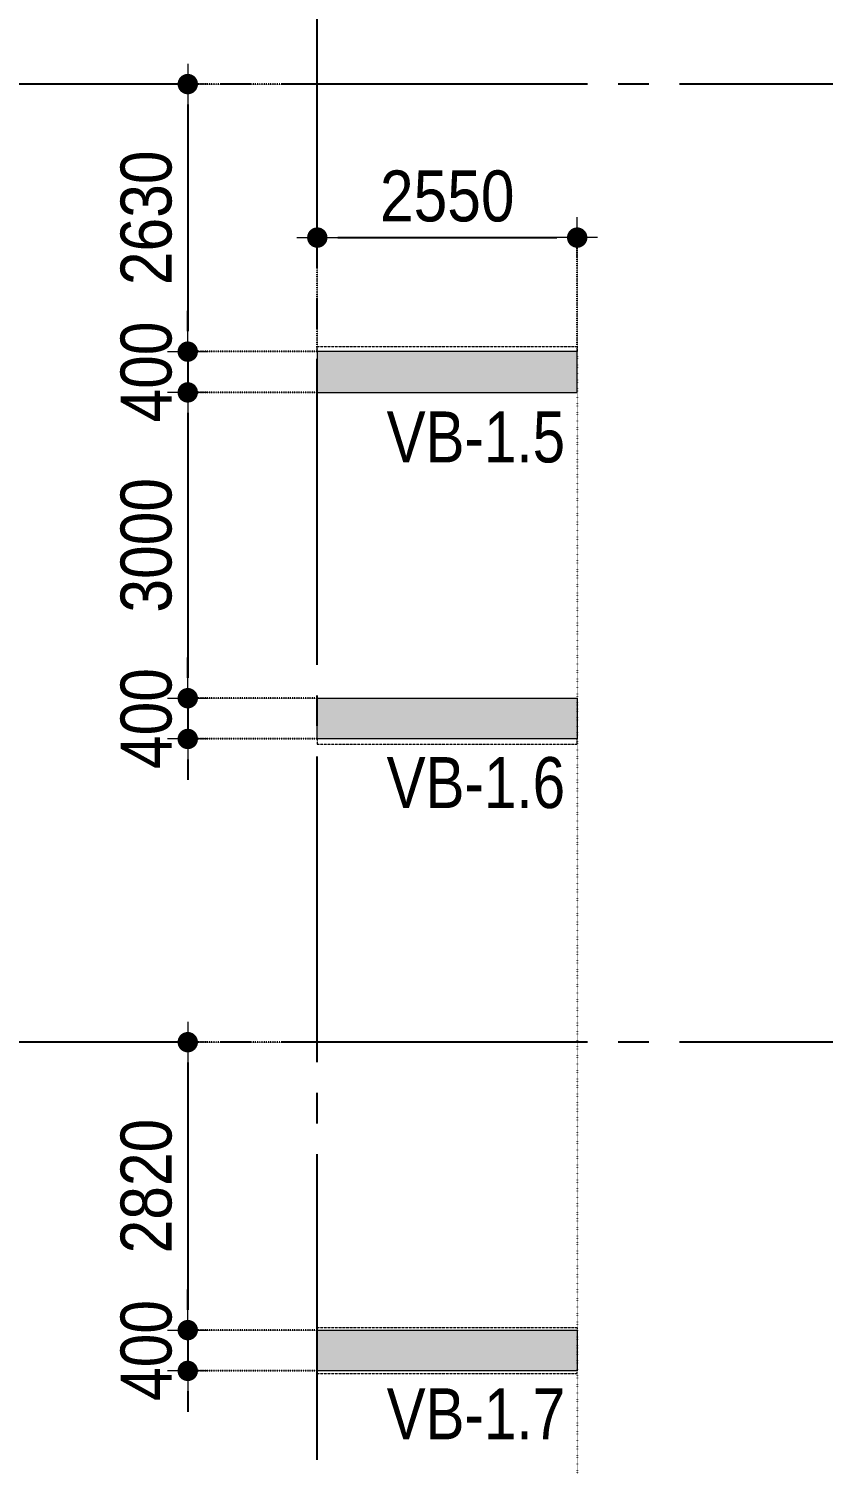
# Model space of a CAD drawing. Header units: millimetres. Extents: x -3973692 to -2843767, y 592734 to 838475.
# Drawn here: x -3474477 to -3466680, y 721990 to 736074 of the extents above; entities that cross this region are included whole.
import ezdxf
from ezdxf.enums import TextEntityAlignment as Align

# ---------------------------------------------------------------- set-up
doc = ezdxf.new("R2010")
doc.units = ezdxf.units.MM
doc.header["$MEASUREMENT"] = 0
doc.header["$PDMODE"] = 3
doc.header["$PDSIZE"] = -20
for name, pattern in [('CHG_XX_Cot_Tang 1$0$MB_Luoi truc$0$HTT Hidden 21', [3, 2, -1]), ('CHG_XX_Luoi truc$0$MB_Luoi truc$0$Center101', [13, 10, -1, 1, -1]), ('DIVIDE2', [15.875, 6.35, -3.175, 0, -3.175, 0, -3.175]), ('DOT2', [0.125, 0, -0.125]), ('HIDDEN5', [2.8375, 1.25, -1.5875])]:
    doc.linetypes.add(name, pattern=pattern)
doc.layers.get('0').update_dxf_attribs({"lineweight": 9})
doc.layers.get('Defpoints').update_dxf_attribs({"color": 10, "lineweight": 0})
for name, color, linetype, lineweight in [("'S_General_Dim_1", 1, 'Continuous', 18), ("'S_General_Divide_3 Intermediate", 3, 'DIVIDE2', 40), ('CHG_XX_Cot_Tang 1$0$NS-Pier', 150, 'Continuous', 9), ('CHG_XX_Cot_Tang 1$0$NS-Pier @ 1', 150, 'Continuous', 9), ('CHG_XX_Cot_Tang 1$0$NS-Pier @ 100', 150, 'Continuous', 9), ('CHG_XX_Cot_Tang 1$0$NS-Pier @ 150 VP1', 150, 'Continuous', 9), ('CHG_XX_Cot_Tang 1$0$NS-Pier @ 150 VP2', 150, 'Continuous', 9), ('CHG_XX_Cot_Tang 1$0$NS-Pier @ 150 VP3', 150, 'Continuous', 9), ('CHG_XX_Cot_Tang 1$0$NS-Pier @ 150 VP4', 150, 'Continuous', 9), ('CHG_XX_Cot_Tang 1$0$NS-Pier @ 150 VP5', 150, 'Continuous', 9), ('CHG_XX_Cot_Tang 1$0$NS-Pier @ 150 VP6', 150, 'Continuous', 9), ('CHG_XX_Cot_Tang 1$0$NS-Pier @ 150 VP7', 150, 'Continuous', 9), ('CHG_XX_Cot_Tang 1$0$NS-Pier @ 150 VP8', 150, 'Continuous', 9), ('CHG_XX_Cot_Tang 1$0$NS-Pier @ 150 VP9', 150, 'Continuous', 9), ('CHG_XX_Cot_Tang 1$0$NS-Pier @ 150 VPModel', 150, 'Continuous', 9), ('CHG_XX_Cot_Tang 1$0$NS-Pier @ 200 VP11', 150, 'Continuous', 9), ('CHG_XX_Cot_Tang 1$0$NS-Pier @ 200 VP12', 150, 'Continuous', 9), ('CHG_XX_Cot_Tang 1$0$NS-Pier @ 200 VP13', 150, 'Continuous', 9), ('CHG_XX_Cot_Tang 1$0$NS-Pier @ 200 VP14', 150, 'Continuous', 9), ('CHG_XX_Cot_Tang 1$0$NS-Pier @ 200 VP15', 150, 'Continuous', 9), ('CHG_XX_Cot_Tang 1$0$NS-Pier @ 200 VP16', 150, 'Continuous', 9), ('CHG_XX_Cot_Tang 1$0$NS-Pier @ 200 VP17', 150, 'Continuous', 9), ('CHG_XX_Cot_Tang 1$0$NS-Pier @ 200 VP18', 150, 'Continuous', 9), ('CHG_XX_Cot_Tang 1$0$NS-Pier @ 200 VP19', 150, 'Continuous', 9), ('CHG_XX_Cot_Tang 1$0$NS-Pier @ 200 VP21', 150, 'Continuous', 9), ('CHG_XX_Cot_Tang 1$0$NS-Pier @ 200 VP22', 150, 'Continuous', 9), ('CHG_XX_Cot_Tang 1$0$NS-Pier @ 200 VP23', 150, 'Continuous', 9), ('CHG_XX_Cot_Tang 1$0$NS-Pier @ 200 VP24', 150, 'Continuous', 9), ('CHG_XX_Cot_Tang 1$0$NS-Pier @ 200 VP25', 150, 'Continuous', 9), ('CHG_XX_Cot_Tang 1$0$NS-Pier @ 200 VP26', 150, 'Continuous', 9), ('CHG_XX_Cot_Tang 1$0$NS-Pier @ 200 VP27', 150, 'Continuous', 9), ('CHG_XX_Cot_Tang 1$0$NS-Pier @ 200 VP28', 150, 'Continuous', 9), ('CHG_XX_Cot_Tang 1$0$NS-Pier @ 200 VP30', 150, 'Continuous', 9), ('CHG_XX_Cot_Tang 1$0$NS-Pier @ 200 VP31', 150, 'Continuous', 9), ('CHG_XX_Cot_Tang 1$0$NS-Pier @ 200 VP32', 150, 'Continuous', 9), ('CHG_XX_Cot_Tang 1$0$NS-Pier @ 200 VP33', 150, 'Continuous', 9), ('CHG_XX_Cot_Tang 1$0$NS-Pier @ 200 VP34', 150, 'Continuous', 9), ('CHG_XX_Cot_Tang 1$0$NS-Pier @ 200 VP35', 150, 'Continuous', 9), ('CHG_XX_Cot_Tang 1$0$NS-Pier @ 200 VP36', 150, 'Continuous', 9), ('CHG_XX_Cot_Tang 1$0$NS-Pier @ 200 VP37', 150, 'Continuous', 9), ('CHG_XX_Cot_Tang 1$0$NS-Pier @ 200 VPModel', 150, 'Continuous', 9), ('CHG_XX_Cot_Tang 1$0$NS-Pier @ 350 VP10', 150, 'Continuous', 9), ('CHG_XX_Cot_Tang 1$0$NS-Pier @ 350 VP20', 150, 'Continuous', 9), ('CHG_XX_Cot_Tang 1$0$NS-Pier @ 350 VP29', 150, 'Continuous', 9), ('CHG_XX_Cot_Tang 1$0$NS-Pier @ 350 VPModel', 150, 'Continuous', 9), ('TEXT', 7, 'Continuous', 15)]:
    doc.layers.add(name, color=color, linetype=linetype, lineweight=lineweight)
for name, color, linetype in [('CHG_XX_Luoi truc$0$Grid', 34, 'Continuous'), ('CHG_XX_Luoi truc$0$Grid Line', 251, 'CHG_XX_Luoi truc$0$MB_Luoi truc$0$Center101'), ('dim', 1, 'Continuous')]:
    doc.layers.add(name, color=color, linetype=linetype)
doc.styles.add('arial', font='arial.ttf', dxfattribs={"width": 0.85})
doc.styles.add('CHG_XX_Luoi truc$0$MB_Luoi truc$0$Grid A-F$0$VNI-HelveCB', font='')
doc.styles.add('TTP-HelCon', font='')
doc.styles.get('CHG_XX_Luoi truc$0$MB_Luoi truc$0$Grid A-F$0$VNI-HelveCB').set_extended_font_data('VNI-Helve-Condense', bold=True)
doc.styles.get('TTP-HelCon').set_extended_font_data('VNI-Helve-Condense')
doc.dimstyles.new('200', dxfattribs={"dimscale": 200, "dimtxt": 2.5, "dimasz": 1, "dimexe": 0, "dimexo": 0, "dimgap": 0.75, "dimtad": 1, "dimdec": 0, "dimrnd": 10, "dimzin": 9, "dimdsep": 46, "dimtxsty": 'arial', "dimblk1": 'DIMDOT', "dimblk2": 'DIMDOT', "dimsah": 1, "dimcen": 2, "dimdle": 3, "dimclre": 8, "dimclrt": 2, "dimadec": 0, "dimazin": 0, "dimtfac": 1, "dimtdec": 0, "dimtix": 1, "dimtmove": 2, "dimatfit": 3, "dimldrblk": 'DIMPIJL', "dimfxl": 1, "dimtvp": 1.8, "dimtolj": 1, "dimtzin": 0, "dimarcsym": 0})

# ---------------------------------------------------------------- blocks, each defined once
blk = doc.blocks.new('*U3260')
at = {"layer": 'CHG_XX_Cot_Tang 1$0$NS-Pier @ 1'}
h = blk.add_hatch(color=256, dxfattribs=at)
h.dxf.hatch_style = 1
h.paths.add_polyline_path([(400, 0), (0, 0), (0, -2550), (400, -2550)])
at = {"layer": 'CHG_XX_Cot_Tang 1$0$NS-Pier @ 100'}
h = blk.add_hatch(color=256, dxfattribs=at)
h.dxf.hatch_style = 1
h.paths.add_polyline_path([(400, 0), (0, 0), (0, -2550), (400, -2550)])
at = {"layer": 'CHG_XX_Cot_Tang 1$0$NS-Pier @ 150 VP1'}
h = blk.add_hatch(color=256, dxfattribs=at)
h.dxf.hatch_style = 1
h.paths.add_polyline_path([(400, 0), (0, 0), (0, -2550), (400, -2550)])
at = {"layer": 'CHG_XX_Cot_Tang 1$0$NS-Pier @ 150 VP2'}
h = blk.add_hatch(color=256, dxfattribs=at)
h.dxf.hatch_style = 1
h.paths.add_polyline_path([(400, 0), (0, 0), (0, -2550), (400, -2550)])
at = {"layer": 'CHG_XX_Cot_Tang 1$0$NS-Pier @ 150 VP3'}
h = blk.add_hatch(color=256, dxfattribs=at)
h.dxf.hatch_style = 1
h.paths.add_polyline_path([(400, 0), (0, 0), (0, -2550), (400, -2550)])
at = {"layer": 'CHG_XX_Cot_Tang 1$0$NS-Pier @ 150 VP4'}
h = blk.add_hatch(color=256, dxfattribs=at)
h.dxf.hatch_style = 1
h.paths.add_polyline_path([(400, 0), (0, 0), (0, -2550), (400, -2550)])
at = {"layer": 'CHG_XX_Cot_Tang 1$0$NS-Pier @ 150 VP5'}
h = blk.add_hatch(color=256, dxfattribs=at)
h.dxf.hatch_style = 1
h.paths.add_polyline_path([(400, 0), (0, 0), (0, -2550), (400, -2550)])
at = {"layer": 'CHG_XX_Cot_Tang 1$0$NS-Pier @ 150 VP6'}
h = blk.add_hatch(color=256, dxfattribs=at)
h.dxf.hatch_style = 1
h.paths.add_polyline_path([(400, 0), (0, 0), (0, -2550), (400, -2550)])
at = {"layer": 'CHG_XX_Cot_Tang 1$0$NS-Pier @ 150 VP7'}
h = blk.add_hatch(color=256, dxfattribs=at)
h.dxf.hatch_style = 1
h.paths.add_polyline_path([(400, 0), (0, 0), (0, -2550), (400, -2550)])
at = {"layer": 'CHG_XX_Cot_Tang 1$0$NS-Pier @ 150 VP8'}
h = blk.add_hatch(color=256, dxfattribs=at)
h.dxf.hatch_style = 1
h.paths.add_polyline_path([(400, 0), (0, 0), (0, -2550), (400, -2550)])
at = {"layer": 'CHG_XX_Cot_Tang 1$0$NS-Pier @ 150 VP9'}
h = blk.add_hatch(color=256, dxfattribs=at)
h.dxf.hatch_style = 1
h.paths.add_polyline_path([(400, 0), (0, 0), (0, -2550), (400, -2550)])
at = {"layer": 'CHG_XX_Cot_Tang 1$0$NS-Pier @ 150 VPModel'}
h = blk.add_hatch(color=256, dxfattribs=at)
h.dxf.hatch_style = 1
h.paths.add_polyline_path([(400, 0), (0, 0), (0, -2550), (400, -2550)])
at = {"layer": 'CHG_XX_Cot_Tang 1$0$NS-Pier @ 200 VP11'}
h = blk.add_hatch(color=256, dxfattribs=at)
h.dxf.hatch_style = 1
h.paths.add_polyline_path([(400, 0), (0, 0), (0, -2550), (400, -2550)])
at = {"layer": 'CHG_XX_Cot_Tang 1$0$NS-Pier @ 200 VP12'}
h = blk.add_hatch(color=256, dxfattribs=at)
h.dxf.hatch_style = 1
h.paths.add_polyline_path([(400, 0), (0, 0), (0, -2550), (400, -2550)])
at = {"layer": 'CHG_XX_Cot_Tang 1$0$NS-Pier @ 200 VP13'}
h = blk.add_hatch(color=256, dxfattribs=at)
h.dxf.hatch_style = 1
h.paths.add_polyline_path([(400, 0), (0, 0), (0, -2550), (400, -2550)])
at = {"layer": 'CHG_XX_Cot_Tang 1$0$NS-Pier @ 200 VP14'}
h = blk.add_hatch(color=256, dxfattribs=at)
h.dxf.hatch_style = 1
h.paths.add_polyline_path([(400, 0), (0, 0), (0, -2550), (400, -2550)])
at = {"layer": 'CHG_XX_Cot_Tang 1$0$NS-Pier @ 200 VP15'}
h = blk.add_hatch(color=256, dxfattribs=at)
h.dxf.hatch_style = 1
h.paths.add_polyline_path([(400, 0), (0, 0), (0, -2550), (400, -2550)])
at = {"layer": 'CHG_XX_Cot_Tang 1$0$NS-Pier @ 200 VP16'}
h = blk.add_hatch(color=256, dxfattribs=at)
h.dxf.hatch_style = 1
h.paths.add_polyline_path([(400, 0), (0, 0), (0, -2550), (400, -2550)])
at = {"layer": 'CHG_XX_Cot_Tang 1$0$NS-Pier @ 200 VP17'}
h = blk.add_hatch(color=256, dxfattribs=at)
h.dxf.hatch_style = 1
h.paths.add_polyline_path([(400, 0), (0, 0), (0, -2550), (400, -2550)])
at = {"layer": 'CHG_XX_Cot_Tang 1$0$NS-Pier @ 200 VP18'}
h = blk.add_hatch(color=256, dxfattribs=at)
h.dxf.hatch_style = 1
h.paths.add_polyline_path([(400, 0), (0, 0), (0, -2550), (400, -2550)])
at = {"layer": 'CHG_XX_Cot_Tang 1$0$NS-Pier @ 200 VP19'}
h = blk.add_hatch(color=256, dxfattribs=at)
h.dxf.hatch_style = 1
h.paths.add_polyline_path([(400, 0), (0, 0), (0, -2550), (400, -2550)])
at = {"layer": 'CHG_XX_Cot_Tang 1$0$NS-Pier @ 200 VP21'}
h = blk.add_hatch(color=256, dxfattribs=at)
h.dxf.hatch_style = 1
h.paths.add_polyline_path([(400, 0), (0, 0), (0, -2550), (400, -2550)])
at = {"layer": 'CHG_XX_Cot_Tang 1$0$NS-Pier @ 200 VP22'}
h = blk.add_hatch(color=256, dxfattribs=at)
h.dxf.hatch_style = 1
h.paths.add_polyline_path([(400, 0), (0, 0), (0, -2550), (400, -2550)])
at = {"layer": 'CHG_XX_Cot_Tang 1$0$NS-Pier @ 200 VP23'}
h = blk.add_hatch(color=256, dxfattribs=at)
h.dxf.hatch_style = 1
h.paths.add_polyline_path([(400, 0), (0, 0), (0, -2550), (400, -2550)])
at = {"layer": 'CHG_XX_Cot_Tang 1$0$NS-Pier @ 200 VP24'}
h = blk.add_hatch(color=256, dxfattribs=at)
h.dxf.hatch_style = 1
h.paths.add_polyline_path([(400, 0), (0, 0), (0, -2550), (400, -2550)])
at = {"layer": 'CHG_XX_Cot_Tang 1$0$NS-Pier @ 200 VP25'}
h = blk.add_hatch(color=256, dxfattribs=at)
h.dxf.hatch_style = 1
h.paths.add_polyline_path([(400, 0), (0, 0), (0, -2550), (400, -2550)])
at = {"layer": 'CHG_XX_Cot_Tang 1$0$NS-Pier @ 200 VP26'}
h = blk.add_hatch(color=256, dxfattribs=at)
h.dxf.hatch_style = 1
h.paths.add_polyline_path([(400, 0), (0, 0), (0, -2550), (400, -2550)])
at = {"layer": 'CHG_XX_Cot_Tang 1$0$NS-Pier @ 200 VP27'}
h = blk.add_hatch(color=256, dxfattribs=at)
h.dxf.hatch_style = 1
h.paths.add_polyline_path([(400, 0), (0, 0), (0, -2550), (400, -2550)])
at = {"layer": 'CHG_XX_Cot_Tang 1$0$NS-Pier @ 200 VP28'}
h = blk.add_hatch(color=256, dxfattribs=at)
h.dxf.hatch_style = 1
h.paths.add_polyline_path([(400, 0), (0, 0), (0, -2550), (400, -2550)])
at = {"layer": 'CHG_XX_Cot_Tang 1$0$NS-Pier @ 200 VP30'}
h = blk.add_hatch(color=256, dxfattribs=at)
h.dxf.hatch_style = 1
h.paths.add_polyline_path([(400, 0), (0, 0), (0, -2550), (400, -2550)])
at = {"layer": 'CHG_XX_Cot_Tang 1$0$NS-Pier @ 200 VP31'}
h = blk.add_hatch(color=256, dxfattribs=at)
h.dxf.hatch_style = 1
h.paths.add_polyline_path([(400, 0), (0, 0), (0, -2550), (400, -2550)])
at = {"layer": 'CHG_XX_Cot_Tang 1$0$NS-Pier @ 200 VP32'}
h = blk.add_hatch(color=256, dxfattribs=at)
h.dxf.hatch_style = 1
h.paths.add_polyline_path([(400, 0), (0, 0), (0, -2550), (400, -2550)])
at = {"layer": 'CHG_XX_Cot_Tang 1$0$NS-Pier @ 200 VP33'}
h = blk.add_hatch(color=256, dxfattribs=at)
h.dxf.hatch_style = 1
h.paths.add_polyline_path([(400, 0), (0, 0), (0, -2550), (400, -2550)])
at = {"layer": 'CHG_XX_Cot_Tang 1$0$NS-Pier @ 200 VP34'}
h = blk.add_hatch(color=256, dxfattribs=at)
h.dxf.hatch_style = 1
h.paths.add_polyline_path([(400, 0), (0, 0), (0, -2550), (400, -2550)])
at = {"layer": 'CHG_XX_Cot_Tang 1$0$NS-Pier @ 200 VP35'}
h = blk.add_hatch(color=256, dxfattribs=at)
h.dxf.hatch_style = 1
h.paths.add_polyline_path([(400, 0), (0, 0), (0, -2550), (400, -2550)])
at = {"layer": 'CHG_XX_Cot_Tang 1$0$NS-Pier @ 200 VP36'}
h = blk.add_hatch(color=256, dxfattribs=at)
h.dxf.hatch_style = 1
h.paths.add_polyline_path([(400, 0), (0, 0), (0, -2550), (400, -2550)])
at = {"layer": 'CHG_XX_Cot_Tang 1$0$NS-Pier @ 200 VP37'}
h = blk.add_hatch(color=256, dxfattribs=at)
h.dxf.hatch_style = 1
h.paths.add_polyline_path([(400, 0), (0, 0), (0, -2550), (400, -2550)])
at = {"layer": 'CHG_XX_Cot_Tang 1$0$NS-Pier @ 200 VPModel'}
h = blk.add_hatch(color=256, dxfattribs=at)
h.dxf.hatch_style = 1
h.paths.add_polyline_path([(400, 0), (0, 0), (0, -2550), (400, -2550)])
at = {"layer": 'CHG_XX_Cot_Tang 1$0$NS-Pier @ 350 VP10'}
h = blk.add_hatch(color=256, dxfattribs=at)
h.dxf.hatch_style = 1
h.paths.add_polyline_path([(400, 0), (0, 0), (0, -2550), (400, -2550)])
at = {"layer": 'CHG_XX_Cot_Tang 1$0$NS-Pier @ 350 VP20'}
h = blk.add_hatch(color=256, dxfattribs=at)
h.dxf.hatch_style = 1
h.paths.add_polyline_path([(400, 0), (0, 0), (0, -2550), (400, -2550)])
at = {"layer": 'CHG_XX_Cot_Tang 1$0$NS-Pier @ 350 VP29'}
h = blk.add_hatch(color=256, dxfattribs=at)
h.dxf.hatch_style = 1
h.paths.add_polyline_path([(400, 0), (0, 0), (0, -2550), (400, -2550)])
at = {"layer": 'CHG_XX_Cot_Tang 1$0$NS-Pier @ 350 VPModel'}
h = blk.add_hatch(color=256, dxfattribs=at)
h.dxf.hatch_style = 1
h.paths.add_polyline_path([(400, 0), (0, 0), (0, -2550), (400, -2550)])
blk = doc.blocks.new('CHG_XX_Cot_Tang 1$0$Block A_C450x2250')
at = {"layer": 'CHG_XX_Cot_Tang 1$0$NS-Pier', "color": 9, "linetype": 'CHG_XX_Cot_Tang 1$0$MB_Luoi truc$0$HTT Hidden 21'}
blk.add_lwpolyline([(0, 0), (-50, 0), (-50, -2550), (0, -2550)], dxfattribs=at)
at = {"layer": 'CHG_XX_Cot_Tang 1$0$NS-Pier'}
blk.add_lwpolyline([(400, -2550), (0, -2550), (0, 0), (400, 0)], close=True, dxfattribs=at)
blk.add_blockref('*U3260', (0, 0), dxfattribs=at)
blk = doc.blocks.new('*U3261')
at = {"layer": 'CHG_XX_Cot_Tang 1$0$NS-Pier @ 1'}
h = blk.add_hatch(color=256, dxfattribs=at)
h.dxf.hatch_style = 1
h.paths.add_polyline_path([(200, 0), (-200, 0), (-200, -2550), (200, -2550)])
at = {"layer": 'CHG_XX_Cot_Tang 1$0$NS-Pier @ 100'}
h = blk.add_hatch(color=256, dxfattribs=at)
h.dxf.hatch_style = 1
h.paths.add_polyline_path([(200, 0), (-200, 0), (-200, -2550), (200, -2550)])
at = {"layer": 'CHG_XX_Cot_Tang 1$0$NS-Pier @ 150 VP1'}
h = blk.add_hatch(color=256, dxfattribs=at)
h.dxf.hatch_style = 1
h.paths.add_polyline_path([(200, 0), (-200, 0), (-200, -2550), (200, -2550)])
at = {"layer": 'CHG_XX_Cot_Tang 1$0$NS-Pier @ 150 VP2'}
h = blk.add_hatch(color=256, dxfattribs=at)
h.dxf.hatch_style = 1
h.paths.add_polyline_path([(200, 0), (-200, 0), (-200, -2550), (200, -2550)])
at = {"layer": 'CHG_XX_Cot_Tang 1$0$NS-Pier @ 150 VP3'}
h = blk.add_hatch(color=256, dxfattribs=at)
h.dxf.hatch_style = 1
h.paths.add_polyline_path([(200, 0), (-200, 0), (-200, -2550), (200, -2550)])
at = {"layer": 'CHG_XX_Cot_Tang 1$0$NS-Pier @ 150 VP4'}
h = blk.add_hatch(color=256, dxfattribs=at)
h.dxf.hatch_style = 1
h.paths.add_polyline_path([(200, 0), (-200, 0), (-200, -2550), (200, -2550)])
at = {"layer": 'CHG_XX_Cot_Tang 1$0$NS-Pier @ 150 VP5'}
h = blk.add_hatch(color=256, dxfattribs=at)
h.dxf.hatch_style = 1
h.paths.add_polyline_path([(200, 0), (-200, 0), (-200, -2550), (200, -2550)])
at = {"layer": 'CHG_XX_Cot_Tang 1$0$NS-Pier @ 150 VP6'}
h = blk.add_hatch(color=256, dxfattribs=at)
h.dxf.hatch_style = 1
h.paths.add_polyline_path([(200, 0), (-200, 0), (-200, -2550), (200, -2550)])
at = {"layer": 'CHG_XX_Cot_Tang 1$0$NS-Pier @ 150 VP7'}
h = blk.add_hatch(color=256, dxfattribs=at)
h.dxf.hatch_style = 1
h.paths.add_polyline_path([(200, 0), (-200, 0), (-200, -2550), (200, -2550)])
at = {"layer": 'CHG_XX_Cot_Tang 1$0$NS-Pier @ 150 VP8'}
h = blk.add_hatch(color=256, dxfattribs=at)
h.dxf.hatch_style = 1
h.paths.add_polyline_path([(200, 0), (-200, 0), (-200, -2550), (200, -2550)])
at = {"layer": 'CHG_XX_Cot_Tang 1$0$NS-Pier @ 150 VP9'}
h = blk.add_hatch(color=256, dxfattribs=at)
h.dxf.hatch_style = 1
h.paths.add_polyline_path([(200, 0), (-200, 0), (-200, -2550), (200, -2550)])
at = {"layer": 'CHG_XX_Cot_Tang 1$0$NS-Pier @ 150 VPModel'}
h = blk.add_hatch(color=256, dxfattribs=at)
h.dxf.hatch_style = 1
h.paths.add_polyline_path([(200, 0), (-200, 0), (-200, -2550), (200, -2550)])
at = {"layer": 'CHG_XX_Cot_Tang 1$0$NS-Pier @ 200 VP11'}
h = blk.add_hatch(color=256, dxfattribs=at)
h.dxf.hatch_style = 1
h.paths.add_polyline_path([(200, 0), (-200, 0), (-200, -2550), (200, -2550)])
at = {"layer": 'CHG_XX_Cot_Tang 1$0$NS-Pier @ 200 VP12'}
h = blk.add_hatch(color=256, dxfattribs=at)
h.dxf.hatch_style = 1
h.paths.add_polyline_path([(200, 0), (-200, 0), (-200, -2550), (200, -2550)])
at = {"layer": 'CHG_XX_Cot_Tang 1$0$NS-Pier @ 200 VP13'}
h = blk.add_hatch(color=256, dxfattribs=at)
h.dxf.hatch_style = 1
h.paths.add_polyline_path([(200, 0), (-200, 0), (-200, -2550), (200, -2550)])
at = {"layer": 'CHG_XX_Cot_Tang 1$0$NS-Pier @ 200 VP14'}
h = blk.add_hatch(color=256, dxfattribs=at)
h.dxf.hatch_style = 1
h.paths.add_polyline_path([(200, 0), (-200, 0), (-200, -2550), (200, -2550)])
at = {"layer": 'CHG_XX_Cot_Tang 1$0$NS-Pier @ 200 VP15'}
h = blk.add_hatch(color=256, dxfattribs=at)
h.dxf.hatch_style = 1
h.paths.add_polyline_path([(200, 0), (-200, 0), (-200, -2550), (200, -2550)])
at = {"layer": 'CHG_XX_Cot_Tang 1$0$NS-Pier @ 200 VP16'}
h = blk.add_hatch(color=256, dxfattribs=at)
h.dxf.hatch_style = 1
h.paths.add_polyline_path([(200, 0), (-200, 0), (-200, -2550), (200, -2550)])
at = {"layer": 'CHG_XX_Cot_Tang 1$0$NS-Pier @ 200 VP17'}
h = blk.add_hatch(color=256, dxfattribs=at)
h.dxf.hatch_style = 1
h.paths.add_polyline_path([(200, 0), (-200, 0), (-200, -2550), (200, -2550)])
at = {"layer": 'CHG_XX_Cot_Tang 1$0$NS-Pier @ 200 VP18'}
h = blk.add_hatch(color=256, dxfattribs=at)
h.dxf.hatch_style = 1
h.paths.add_polyline_path([(200, 0), (-200, 0), (-200, -2550), (200, -2550)])
at = {"layer": 'CHG_XX_Cot_Tang 1$0$NS-Pier @ 200 VP19'}
h = blk.add_hatch(color=256, dxfattribs=at)
h.dxf.hatch_style = 1
h.paths.add_polyline_path([(200, 0), (-200, 0), (-200, -2550), (200, -2550)])
at = {"layer": 'CHG_XX_Cot_Tang 1$0$NS-Pier @ 200 VP21'}
h = blk.add_hatch(color=256, dxfattribs=at)
h.dxf.hatch_style = 1
h.paths.add_polyline_path([(200, 0), (-200, 0), (-200, -2550), (200, -2550)])
at = {"layer": 'CHG_XX_Cot_Tang 1$0$NS-Pier @ 200 VP22'}
h = blk.add_hatch(color=256, dxfattribs=at)
h.dxf.hatch_style = 1
h.paths.add_polyline_path([(200, 0), (-200, 0), (-200, -2550), (200, -2550)])
at = {"layer": 'CHG_XX_Cot_Tang 1$0$NS-Pier @ 200 VP23'}
h = blk.add_hatch(color=256, dxfattribs=at)
h.dxf.hatch_style = 1
h.paths.add_polyline_path([(200, 0), (-200, 0), (-200, -2550), (200, -2550)])
at = {"layer": 'CHG_XX_Cot_Tang 1$0$NS-Pier @ 200 VP24'}
h = blk.add_hatch(color=256, dxfattribs=at)
h.dxf.hatch_style = 1
h.paths.add_polyline_path([(200, 0), (-200, 0), (-200, -2550), (200, -2550)])
at = {"layer": 'CHG_XX_Cot_Tang 1$0$NS-Pier @ 200 VP25'}
h = blk.add_hatch(color=256, dxfattribs=at)
h.dxf.hatch_style = 1
h.paths.add_polyline_path([(200, 0), (-200, 0), (-200, -2550), (200, -2550)])
at = {"layer": 'CHG_XX_Cot_Tang 1$0$NS-Pier @ 200 VP26'}
h = blk.add_hatch(color=256, dxfattribs=at)
h.dxf.hatch_style = 1
h.paths.add_polyline_path([(200, 0), (-200, 0), (-200, -2550), (200, -2550)])
at = {"layer": 'CHG_XX_Cot_Tang 1$0$NS-Pier @ 200 VP27'}
h = blk.add_hatch(color=256, dxfattribs=at)
h.dxf.hatch_style = 1
h.paths.add_polyline_path([(200, 0), (-200, 0), (-200, -2550), (200, -2550)])
at = {"layer": 'CHG_XX_Cot_Tang 1$0$NS-Pier @ 200 VP28'}
h = blk.add_hatch(color=256, dxfattribs=at)
h.dxf.hatch_style = 1
h.paths.add_polyline_path([(200, 0), (-200, 0), (-200, -2550), (200, -2550)])
at = {"layer": 'CHG_XX_Cot_Tang 1$0$NS-Pier @ 200 VP30'}
h = blk.add_hatch(color=256, dxfattribs=at)
h.dxf.hatch_style = 1
h.paths.add_polyline_path([(200, 0), (-200, 0), (-200, -2550), (200, -2550)])
at = {"layer": 'CHG_XX_Cot_Tang 1$0$NS-Pier @ 200 VP31'}
h = blk.add_hatch(color=256, dxfattribs=at)
h.dxf.hatch_style = 1
h.paths.add_polyline_path([(200, 0), (-200, 0), (-200, -2550), (200, -2550)])
at = {"layer": 'CHG_XX_Cot_Tang 1$0$NS-Pier @ 200 VP32'}
h = blk.add_hatch(color=256, dxfattribs=at)
h.dxf.hatch_style = 1
h.paths.add_polyline_path([(200, 0), (-200, 0), (-200, -2550), (200, -2550)])
at = {"layer": 'CHG_XX_Cot_Tang 1$0$NS-Pier @ 200 VP33'}
h = blk.add_hatch(color=256, dxfattribs=at)
h.dxf.hatch_style = 1
h.paths.add_polyline_path([(200, 0), (-200, 0), (-200, -2550), (200, -2550)])
at = {"layer": 'CHG_XX_Cot_Tang 1$0$NS-Pier @ 200 VP34'}
h = blk.add_hatch(color=256, dxfattribs=at)
h.dxf.hatch_style = 1
h.paths.add_polyline_path([(200, 0), (-200, 0), (-200, -2550), (200, -2550)])
at = {"layer": 'CHG_XX_Cot_Tang 1$0$NS-Pier @ 200 VP35'}
h = blk.add_hatch(color=256, dxfattribs=at)
h.dxf.hatch_style = 1
h.paths.add_polyline_path([(200, 0), (-200, 0), (-200, -2550), (200, -2550)])
at = {"layer": 'CHG_XX_Cot_Tang 1$0$NS-Pier @ 200 VP36'}
h = blk.add_hatch(color=256, dxfattribs=at)
h.dxf.hatch_style = 1
h.paths.add_polyline_path([(200, 0), (-200, 0), (-200, -2550), (200, -2550)])
at = {"layer": 'CHG_XX_Cot_Tang 1$0$NS-Pier @ 200 VP37'}
h = blk.add_hatch(color=256, dxfattribs=at)
h.dxf.hatch_style = 1
h.paths.add_polyline_path([(200, 0), (-200, 0), (-200, -2550), (200, -2550)])
at = {"layer": 'CHG_XX_Cot_Tang 1$0$NS-Pier @ 200 VPModel'}
h = blk.add_hatch(color=256, dxfattribs=at)
h.dxf.hatch_style = 1
h.paths.add_polyline_path([(200, 0), (-200, 0), (-200, -2550), (200, -2550)])
at = {"layer": 'CHG_XX_Cot_Tang 1$0$NS-Pier @ 350 VP10'}
h = blk.add_hatch(color=256, dxfattribs=at)
h.dxf.hatch_style = 1
h.paths.add_polyline_path([(200, 0), (-200, 0), (-200, -2550), (200, -2550)])
at = {"layer": 'CHG_XX_Cot_Tang 1$0$NS-Pier @ 350 VP20'}
h = blk.add_hatch(color=256, dxfattribs=at)
h.dxf.hatch_style = 1
h.paths.add_polyline_path([(200, 0), (-200, 0), (-200, -2550), (200, -2550)])
at = {"layer": 'CHG_XX_Cot_Tang 1$0$NS-Pier @ 350 VP29'}
h = blk.add_hatch(color=256, dxfattribs=at)
h.dxf.hatch_style = 1
h.paths.add_polyline_path([(200, 0), (-200, 0), (-200, -2550), (200, -2550)])
at = {"layer": 'CHG_XX_Cot_Tang 1$0$NS-Pier @ 350 VPModel'}
h = blk.add_hatch(color=256, dxfattribs=at)
h.dxf.hatch_style = 1
h.paths.add_polyline_path([(200, 0), (-200, 0), (-200, -2550), (200, -2550)])
blk = doc.blocks.new('CHG_XX_Cot_Tang 1$0$400x2250_cen')
at = {"layer": 'CHG_XX_Cot_Tang 1$0$NS-Pier', "color": 9, "linetype": 'CHG_XX_Cot_Tang 1$0$MB_Luoi truc$0$HTT Hidden 21'}
for points in [[(-200, 0), (-225, 0), (-225, -2550), (-200, -2550)], [(200, 0), (225, 0), (225, -2550), (200, -2550)]]:
    blk.add_lwpolyline(points, dxfattribs=at)
at = {"layer": 'CHG_XX_Cot_Tang 1$0$NS-Pier'}
blk.add_lwpolyline([(200, -2550), (-200, -2550), (-200, 0), (200, 0)], close=True, dxfattribs=at)
blk.add_blockref('*U3261', (0, 0), dxfattribs=at)
blk = doc.blocks.new('*U2841')
at = {"layer": 'CHG_XX_Luoi truc$0$Grid Line'}
blk.add_line((0, 0), (0, 608), dxfattribs=at)
at = {"layer": 'CHG_XX_Luoi truc$0$Grid', "lineweight": -2, "style": 'CHG_XX_Luoi truc$0$MB_Luoi truc$0$Grid A-F$0$VNI-HelveCB'}
for tag, p in [('GRIDSUB', (0, 617)), ('GRID', (0, -9))]:
    blk.add_attdef(tag, text='', height=5, dxfattribs=at).set_placement(p, align=Align.MIDDLE)
blk = doc.blocks.new('*U2843')
at = {"layer": 'CHG_XX_Luoi truc$0$Grid Line'}
blk.add_line((0, 0), (0, 438), dxfattribs=at)
at = {"layer": 'CHG_XX_Luoi truc$0$Grid', "lineweight": -2, "style": 'CHG_XX_Luoi truc$0$MB_Luoi truc$0$Grid A-F$0$VNI-HelveCB'}
for tag, p in [('GRIDSUB', (0, 447)), ('GRID', (0, -9))]:
    blk.add_attdef(tag, text='', height=5, dxfattribs=at).set_placement(p, align=Align.MIDDLE)
blk = doc.blocks.new('CHG_XX_Luoi truc')
at = {"layer": 'CHG_XX_Luoi truc$0$Grid', "xscale": 300, "yscale": 300, "zscale": 300}
blk.add_blockref('*U2841', (76850, -12747), dxfattribs=at)
at = {"layer": 'CHG_XX_Luoi truc$0$Grid', "xscale": 300.0000000000013, "yscale": 300.0000000000013, "zscale": 300.0000000000013, "rotation": 90}
for p in [(110703, 125550), (110703, 116150)]:
    blk.add_blockref('*U2843', p, dxfattribs=at)
blk = doc.blocks.new('CHG_XX_Cot_Tang 1')
at = {"layer": 'CHG_XX_Cot_Tang 1$0$NS-Pier'}
blk.add_blockref('CHG_XX_Luoi truc', (0, 0), dxfattribs=at)
at = {"layer": 'CHG_XX_Cot_Tang 1$0$NS-Pier', "xscale": -1, "rotation": 90}
blk.add_blockref('CHG_XX_Cot_Tang 1$0$Block A_C450x2250', (76850, 122925), dxfattribs=at)
at = {"layer": 'CHG_XX_Cot_Tang 1$0$NS-Pier', "rotation": 90.00000000000001}
blk.add_blockref('CHG_XX_Cot_Tang 1$0$Block A_C450x2250', (76850, 119125.3), dxfattribs=at)
at = {"layer": 'CHG_XX_Cot_Tang 1$0$NS-Pier', "color": 8, "linetype": 'CHG_XX_Cot_Tang 1$0$MB_Luoi truc$0$HTT Hidden 21', "rotation": 90}
blk.add_blockref('CHG_XX_Cot_Tang 1$0$400x2250_cen', (76850, 113125), dxfattribs=at)
blk = doc.blocks.new('DIMDOT')
for p, q in [((0, -1), (0, 1)), ((1, 0), (-1, 0))]:
    blk.add_line(p, q)
at = {"const_width": 0.5}
blk.add_lwpolyline([(-0.25, 0, 1), (0.25, 0, 1)], format="xyb", close=True, dxfattribs=at)
blk = doc.blocks.new('*D162')
at = {"layer": "'S_General_Dim_1", "color": 8, "linetype": 'HIDDEN5', "lineweight": -2, "transparency": 16777216}
for p, q in [((-3471645, 735531), (-3472916, 735531)), ((-3471645, 732906), (-3472916, 732906))]:
    blk.add_line(p, q, dxfattribs=at)
at = {"layer": "'S_General_Dim_1", "color": 0, "lineweight": -2, "transparency": 16777216}
blk.add_line((-3472916, 735331), (-3472916, 733106), dxfattribs=at)
at = {"layer": 'Defpoints', "color": 0, "transparency": 16777216}
for p in [(-3471645, 735531), (-3472916, 732906), (-3471645, 732906)]:
    blk.add_point(p, dxfattribs=at)
at = {"layer": "'S_General_Dim_1", "color": 0, "lineweight": -2, "transparency": 16777216, "xscale": 200, "yscale": 200, "zscale": 200}
for p, rotation in [((-3472916, 735531), 90), ((-3472916, 732906), 270)]:
    blk.add_blockref('DIMDOT', p, dxfattribs=dict(at, rotation=rotation))
at = {"layer": "'S_General_Dim_1", "color": 2, "transparency": 16777216, "insert": (-3473322, 734219), "char_height": 500, "attachment_point": 5, "rotation": 90, "style": 'arial'}
blk.add_mtext('\\A1;2630', dxfattribs=at)
blk = doc.blocks.new('DIMPIJL')
at = {"linetype": 'ByBlock'}
blk.add_solid([(-2.5, 0.417), (-2.5, -0.417), (0, 0)], dxfattribs=at)
blk = doc.blocks.new('*D163')
at = {"layer": "'S_General_Dim_1", "color": 0, "lineweight": -2, "transparency": 16777216}
for p, q in [((-3472916, 733106), (-3472916, 733306)), ((-3472916, 732906), (-3472916, 732506)), ((-3472916, 732306), (-3472916, 732106))]:
    blk.add_line(p, q, dxfattribs=at)
at = {"layer": "'S_General_Dim_1", "color": 8, "linetype": 'HIDDEN5', "lineweight": -2, "transparency": 16777216}
for p, q in [((-3471645, 732906), (-3472916, 732906)), ((-3471645, 732506), (-3472916, 732506))]:
    blk.add_line(p, q, dxfattribs=at)
at = {"layer": 'Defpoints', "color": 0, "transparency": 16777216}
for p in [(-3471645, 732906), (-3472916, 732506), (-3471645, 732506)]:
    blk.add_point(p, dxfattribs=at)
at = {"layer": "'S_General_Dim_1", "color": 0, "lineweight": -2, "transparency": 16777216, "xscale": 200, "yscale": 200, "zscale": 200}
for p, rotation in [((-3472916, 732906), 270), ((-3472916, 732506), 90)]:
    blk.add_blockref('DIMDOT', p, dxfattribs=dict(at, rotation=rotation))
at = {"layer": "'S_General_Dim_1", "color": 2, "transparency": 16777216, "insert": (-3473322, 732706), "char_height": 500, "attachment_point": 5, "rotation": 90, "style": 'arial'}
blk.add_mtext('\\A1;400', dxfattribs=at)
blk = doc.blocks.new('*D164')
at = {"layer": "'S_General_Dim_1", "color": 8, "linetype": 'HIDDEN5', "lineweight": -2, "transparency": 16777216}
for p, q in [((-3471645, 732506), (-3472916, 732506)), ((-3471645, 729506), (-3472916, 729506))]:
    blk.add_line(p, q, dxfattribs=at)
at = {"layer": "'S_General_Dim_1", "color": 0, "lineweight": -2, "transparency": 16777216}
blk.add_line((-3472916, 732306), (-3472916, 729706), dxfattribs=at)
at = {"layer": 'Defpoints', "color": 0, "transparency": 16777216}
for p in [(-3471645, 732506), (-3472916, 729506), (-3471645, 729506)]:
    blk.add_point(p, dxfattribs=at)
at = {"layer": "'S_General_Dim_1", "color": 0, "lineweight": -2, "transparency": 16777216, "xscale": 200, "yscale": 200, "zscale": 200}
for p, rotation in [((-3472916, 732506), 90), ((-3472916, 729506), 270)]:
    blk.add_blockref('DIMDOT', p, dxfattribs=dict(at, rotation=rotation))
at = {"layer": "'S_General_Dim_1", "color": 2, "transparency": 16777216, "insert": (-3473322, 731006), "char_height": 500, "attachment_point": 5, "rotation": 90, "style": 'arial'}
blk.add_mtext('\\A1;3000', dxfattribs=at)
blk = doc.blocks.new('*D165')
at = {"layer": "'S_General_Dim_1", "color": 0, "lineweight": -2, "transparency": 16777216}
for p, q in [((-3472916, 729706), (-3472916, 729906)), ((-3472916, 729506), (-3472916, 729106)), ((-3472916, 728906), (-3472916, 728706))]:
    blk.add_line(p, q, dxfattribs=at)
at = {"layer": "'S_General_Dim_1", "color": 8, "linetype": 'HIDDEN5', "lineweight": -2, "transparency": 16777216}
for p, q in [((-3471645, 729506), (-3472916, 729506)), ((-3471645, 729106), (-3472916, 729106))]:
    blk.add_line(p, q, dxfattribs=at)
at = {"layer": 'Defpoints', "color": 0, "transparency": 16777216}
for p in [(-3471645, 729506), (-3472916, 729106), (-3471645, 729106)]:
    blk.add_point(p, dxfattribs=at)
at = {"layer": "'S_General_Dim_1", "color": 0, "lineweight": -2, "transparency": 16777216, "xscale": 200, "yscale": 200, "zscale": 200}
for p, rotation in [((-3472916, 729506), 270), ((-3472916, 729106), 90)]:
    blk.add_blockref('DIMDOT', p, dxfattribs=dict(at, rotation=rotation))
at = {"layer": "'S_General_Dim_1", "color": 2, "transparency": 16777216, "insert": (-3473322, 729306), "char_height": 500, "attachment_point": 5, "rotation": 90, "style": 'arial'}
blk.add_mtext('\\A1;400', dxfattribs=at)
blk = doc.blocks.new('*D166')
at = {"layer": "'S_General_Dim_1", "color": 8, "linetype": 'HIDDEN5', "lineweight": -2, "transparency": 16777216}
for p, q in [((-3471645, 726131), (-3472916, 726131)), ((-3471645, 723306), (-3472916, 723306))]:
    blk.add_line(p, q, dxfattribs=at)
at = {"layer": "'S_General_Dim_1", "color": 0, "lineweight": -2, "transparency": 16777216}
blk.add_line((-3472916, 725931), (-3472916, 723506), dxfattribs=at)
at = {"layer": 'Defpoints', "color": 0, "transparency": 16777216}
for p in [(-3471645, 726131), (-3472916, 723306), (-3471645, 723306)]:
    blk.add_point(p, dxfattribs=at)
at = {"layer": "'S_General_Dim_1", "color": 0, "lineweight": -2, "transparency": 16777216, "xscale": 200, "yscale": 200, "zscale": 200}
for p, rotation in [((-3472916, 726131), 90), ((-3472916, 723306), 270)]:
    blk.add_blockref('DIMDOT', p, dxfattribs=dict(at, rotation=rotation))
at = {"layer": "'S_General_Dim_1", "color": 2, "transparency": 16777216, "insert": (-3473322, 724719), "char_height": 500, "attachment_point": 5, "rotation": 90, "style": 'arial'}
blk.add_mtext('\\A1;2820', dxfattribs=at)
blk = doc.blocks.new('*D167')
at = {"layer": "'S_General_Dim_1", "color": 0, "lineweight": -2, "transparency": 16777216}
for p, q in [((-3472916, 723506), (-3472916, 723706)), ((-3472916, 723306), (-3472916, 722906)), ((-3472916, 722706), (-3472916, 722506))]:
    blk.add_line(p, q, dxfattribs=at)
at = {"layer": "'S_General_Dim_1", "color": 8, "linetype": 'HIDDEN5', "lineweight": -2, "transparency": 16777216}
for p, q in [((-3471645, 723306), (-3472916, 723306)), ((-3471645, 722906), (-3472916, 722906))]:
    blk.add_line(p, q, dxfattribs=at)
at = {"layer": 'Defpoints', "color": 0, "transparency": 16777216}
for p in [(-3471645, 723306), (-3472916, 722906), (-3471645, 722906)]:
    blk.add_point(p, dxfattribs=at)
at = {"layer": "'S_General_Dim_1", "color": 0, "lineweight": -2, "transparency": 16777216, "xscale": 200, "yscale": 200, "zscale": 200}
for p, rotation in [((-3472916, 723306), 270), ((-3472916, 722906), 90)]:
    blk.add_blockref('DIMDOT', p, dxfattribs=dict(at, rotation=rotation))
at = {"layer": "'S_General_Dim_1", "color": 2, "transparency": 16777216, "insert": (-3473322, 723106), "char_height": 500, "attachment_point": 5, "rotation": 90, "style": 'arial'}
blk.add_mtext('\\A1;400', dxfattribs=at)
blk = doc.blocks.new('*D194')
at = {"layer": "'S_General_Dim_1", "color": 8, "linetype": 'HIDDEN5', "lineweight": -2, "transparency": 16777216}
for p, q in [((-3471645, 732906), (-3471645, 734025)), ((-3469095, 732906), (-3469095, 734025))]:
    blk.add_line(p, q, dxfattribs=at)
at = {"layer": "'S_General_Dim_1", "color": 0, "lineweight": -2, "transparency": 16777216}
blk.add_line((-3471445, 734025), (-3469295, 734025), dxfattribs=at)
at = {"layer": 'Defpoints', "color": 0, "transparency": 16777216}
for p in [(-3469095, 734025), (-3471645, 732906), (-3469095, 732906)]:
    blk.add_point(p, dxfattribs=at)
at = {"layer": "'S_General_Dim_1", "color": 0, "lineweight": -2, "transparency": 16777216, "xscale": 200, "yscale": 200, "zscale": 200, "rotation": 180}
blk.add_blockref('DIMDOT', (-3471645, 734025), dxfattribs=at)
at = {"layer": "'S_General_Dim_1", "color": 0, "lineweight": -2, "transparency": 16777216, "xscale": 200, "yscale": 200, "zscale": 200}
blk.add_blockref('DIMDOT', (-3469095, 734025), dxfattribs=at)
at = {"layer": "'S_General_Dim_1", "color": 2, "transparency": 16777216, "insert": (-3470370, 734430), "char_height": 500, "attachment_point": 5, "style": 'arial'}
blk.add_mtext('\\A1;2550', dxfattribs=at)
blk = doc.blocks.new('b')
at = {"layer": 'TEXT', "color": 3, "style": 'TTP-HelCon'}
for s, p in [('VB-1.5', (-22019, -30412)), ('VB-1.6', (-22019, -33803)), ('VB-1.7', (-22019, -39996))]:
    blk.add_text(s, height=500, dxfattribs=at).set_placement(p)

msp = doc.modelspace()

# ---------------------------------------------------------------- linework, layer by layer
at = {"layer": 'dim', "linetype": 'DOT2', "ltscale": 10}
msp.add_line((-3469095.2, 732906), (-3469095.2, 713706), dxfattribs=at)

# ---------------------------------------------------------------- block references
at = {"layer": "'S_General_Divide_3 Intermediate"}
msp.add_blockref('CHG_XX_Cot_Tang 1', (-3548495.2, 609981), dxfattribs=at)
at = {"layer": 'dim'}
msp.add_blockref('b', (-3448945.2, 762231), dxfattribs=at)

# ---------------------------------------------------------------- dimensions: what is measured, and where the dimension line sits
at = {"layer": "'S_General_Dim_1"}
for base, p1, p2, picture, middle in [((-3472916.4, 732906), (-3471645.2, 735531), (-3471645.2, 732906), '*D162', (-3473321.8, 734218.5)), ((-3472916.4, 732506), (-3471645.2, 732906), (-3471645.2, 732506), '*D163', (-3473321.6, 732706)), ((-3472916.4, 729506), (-3471645.2, 732506), (-3471645.2, 729506), '*D164', (-3473321.8, 731006)), ((-3472916.4, 729106), (-3471645.2, 729506), (-3471645.2, 729106), '*D165', (-3473321.6, 729306)), ((-3472916.4, 723306), (-3471645.2, 726131), (-3471645.2, 723306), '*D166', (-3473321.6, 724718.5)), ((-3472916.4, 722906), (-3471645.2, 723306), (-3471645.2, 722906), '*D167', (-3473321.6, 723106))]:
    dim = msp.add_linear_dim(base=base, p1=p1, p2=p2, angle=90, dimstyle='200', dxfattribs=at)
    dim.commit()
    dim.dimension.update_dxf_attribs({"geometry": picture, "text_midpoint": middle})
dim = msp.add_linear_dim(base=(-3469095.2, 734024.5), p1=(-3471645.2, 732906), p2=(-3469095.2, 732906), dimstyle='200', dxfattribs=at)
dim.commit()
dim.dimension.update_dxf_attribs({"geometry": '*D194', "text_midpoint": (-3470370.2, 734429.8)})

doc.saveas('drawing.dxf')
